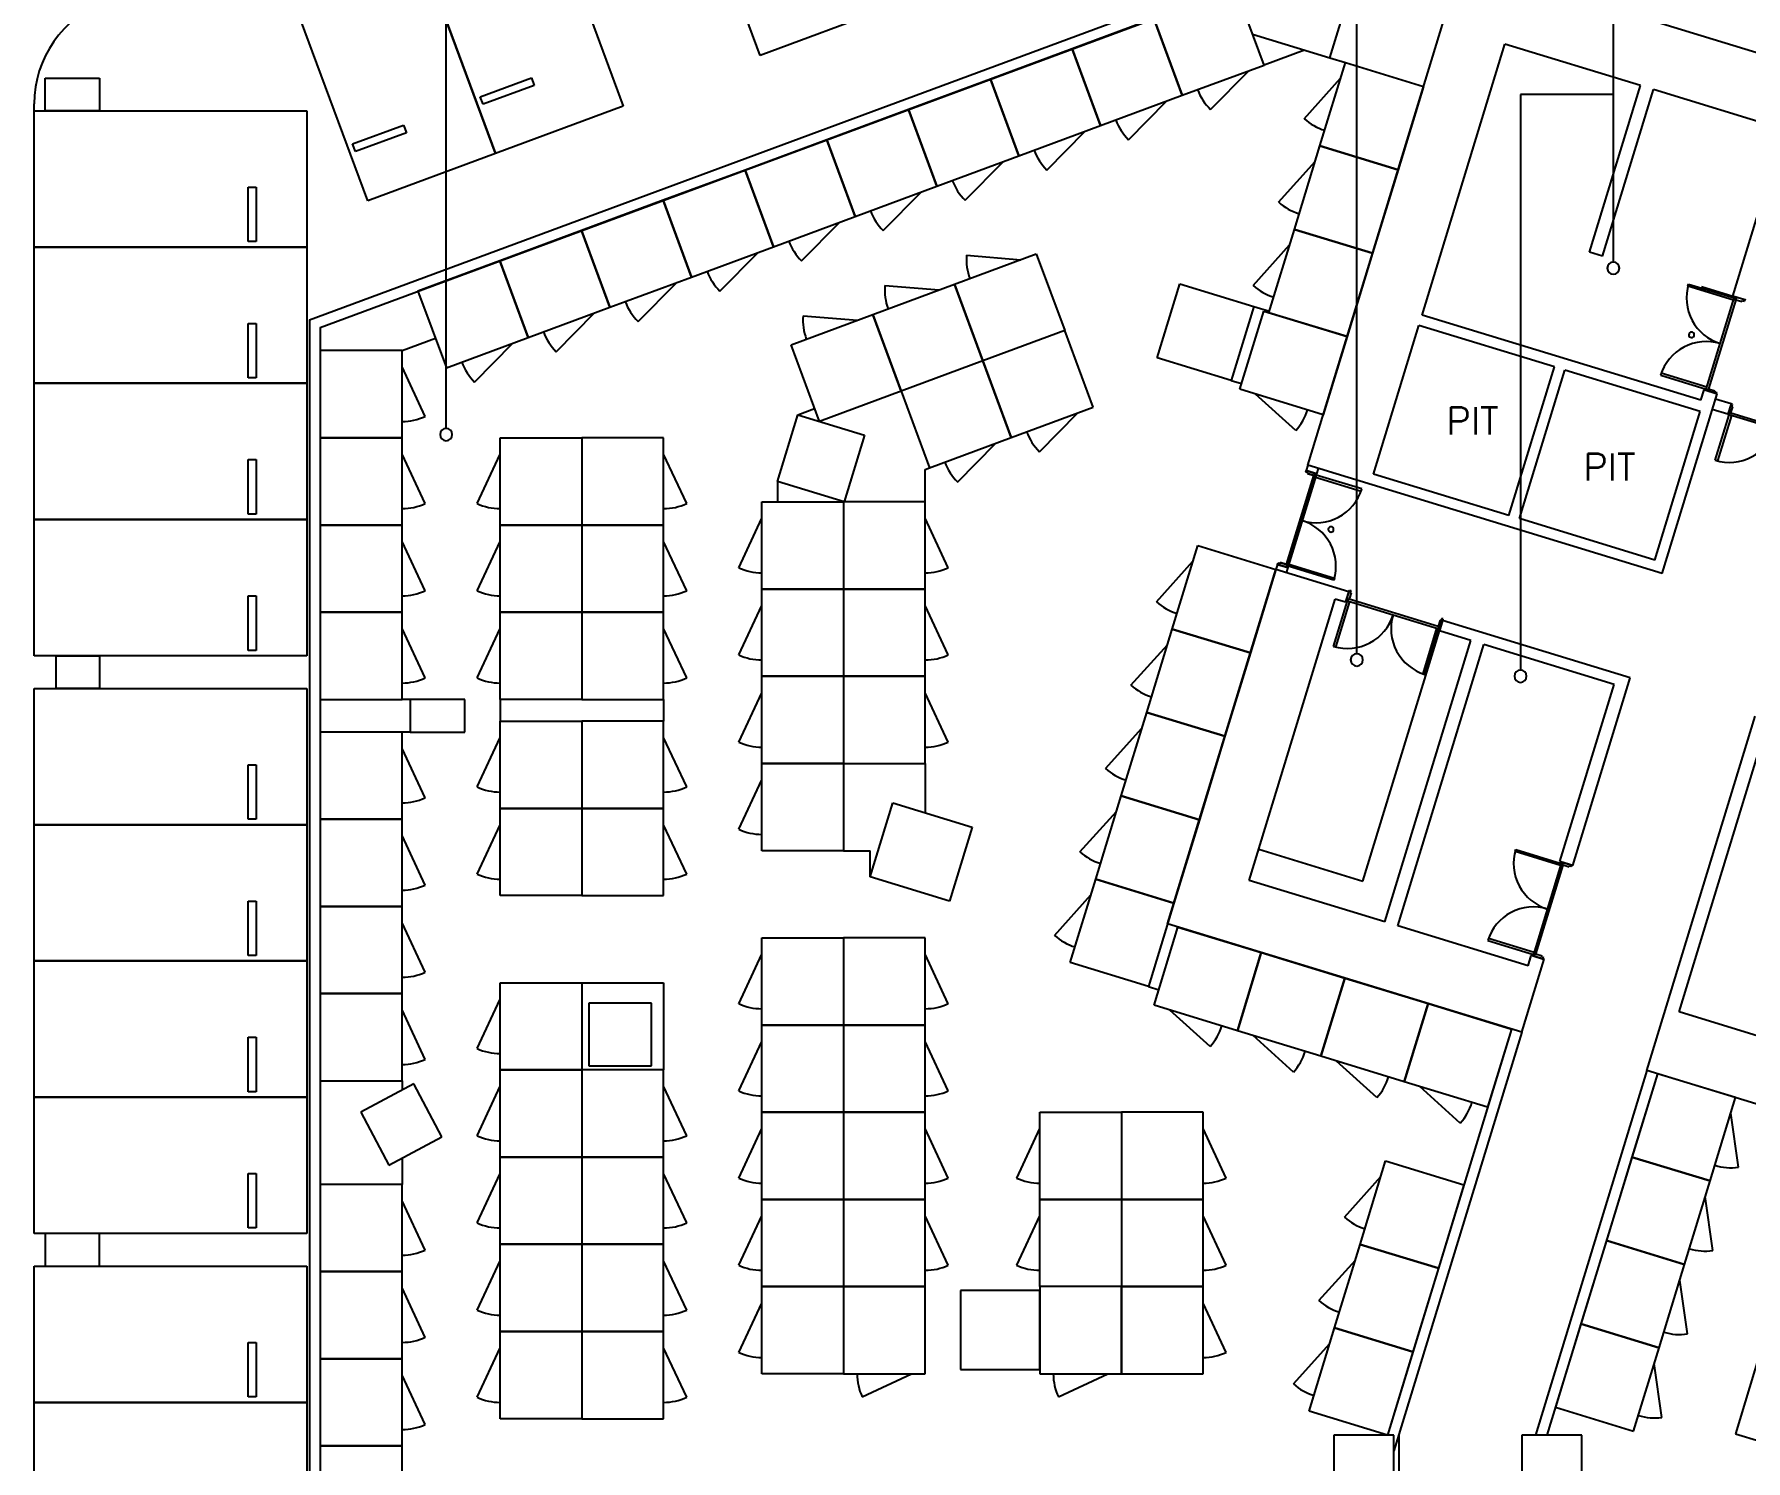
# Model space of a CAD drawing. Header units: millimetres. Extents: x -7614 to 421357, y 87385 to 341757.
# Drawn here: x 147320 to 178727, y 209255 to 235433 of the extents above; entities that cross this region are included whole.
import ezdxf
from ezdxf.enums import TextEntityAlignment as Align

# ---------------------------------------------------------------- set-up
doc = ezdxf.new("R2010")
doc.units = ezdxf.units.MM
doc.header["$LTSCALE"] = 600
doc.header["$MEASUREMENT"] = 0
doc.layers.add('e-plan', color=9, linetype='CONTINUOUS')
doc.layers.add('e-room-box', color=7, linetype='CONTINUOUS')
doc.styles.add('kiahn', font='romans.shx', dxfattribs={"bigfont": 'cadhs.shx'})

msp = doc.modelspace()

# ---------------------------------------------------------------- linework, layer by layer
at = {"layer": 'e-plan'}
for p, q in [((160641, 235043), (158870, 239826)), ((156358, 238895), (158129, 234113)), ((154013, 238027), (155785, 233244)), ((155785, 233244), (154013, 238027)), ((153440, 232376), (151669, 237159)), ((152370, 230193), (171628, 237326)), ((152570, 230054), (170008, 236512)), ((170689, 227522), (173510, 236750)), ((180013, 234762), (173510, 236750)), ((169887, 234868), (169366, 236275)), ((162985, 235912), (160641, 235043)), ((167866, 235719), (166365, 235163)), ((167866, 235719), (168387, 234312)), ((168387, 234312), (167866, 235719)), ((172787, 230279), (174307, 235252)), ((176794, 234492), (174307, 235252)), ((166365, 235163), (164865, 234608)), ((166365, 235163), (166886, 233757)), ((166886, 233757), (166365, 235163)), ((170628, 235142), (169887, 234868)), ((171093, 235000), (171380, 234913)), ((155505, 234287), (156443, 234635)), ((156443, 234635), (156495, 234494)), ((164865, 234608), (163365, 234052)), ((164865, 234608), (165386, 233201)), ((165386, 233201), (164865, 234608)), ((168387, 234312), (169887, 234868)), ((168903, 234052), (169606, 234764)), ((170623, 233882), (171292, 234626)), ((170912, 233383), (171380, 234913)), ((171380, 234913), (172815, 234474)), ((156495, 234494), (155557, 234147)), ((166886, 233757), (168387, 234312)), ((172815, 234474), (172347, 232944)), ((175858, 231431), (176794, 234492)), ((176097, 231358), (177033, 234418)), ((179423, 233687), (177033, 234418)), ((147320, 234027), (147320, 234156)), ((147320, 231527), (147320, 234027)), ((147320, 234027), (152320, 234027)), ((152320, 234027), (152320, 231527)), ((155557, 234147), (155505, 234287)), ((158129, 234113), (155785, 233244)), ((163365, 234052), (161864, 233496)), ((163365, 234052), (163886, 232645)), ((163886, 232645), (163365, 234052)), ((167402, 233497), (168105, 234208)), ((153161, 233419), (154098, 233766)), ((154098, 233766), (154151, 233626)), ((165386, 233201), (166886, 233757)), ((178488, 230627), (179423, 233687)), ((153213, 233278), (153161, 233419)), ((154151, 233626), (153213, 233278)), ((161864, 233496), (160364, 232940)), ((161864, 233496), (162385, 232089)), ((162385, 232089), (161864, 233496)), ((165902, 232941), (166605, 233652)), ((170445, 231852), (170912, 233383)), ((172347, 232944), (170912, 233383)), ((170912, 233383), (172347, 232944)), ((155785, 233244), (153440, 232376)), ((163886, 232645), (165386, 233201)), ((164401, 232385), (165105, 233097)), ((170155, 232352), (170825, 233096)), ((160364, 232940), (158863, 232385)), ((160364, 232940), (160885, 231534)), ((160885, 231534), (160364, 232940)), ((172347, 232944), (171879, 231414)), ((151245, 231627), (151245, 232627)), ((151245, 232627), (151395, 232627)), ((151395, 232627), (151395, 231627)), ((162385, 232089), (163886, 232645)), ((162901, 231830), (163604, 232541)), ((158863, 232385), (157363, 231829)), ((158863, 232385), (159384, 230978)), ((159384, 230978), (158863, 232385)), ((157363, 231829), (155863, 231273)), ((157363, 231829), (157884, 230422)), ((157884, 230422), (157363, 231829)), ((160885, 231534), (162385, 232089)), ((161401, 231274), (162104, 231985)), ((169977, 230322), (170445, 231852)), ((171879, 231414), (170445, 231852)), ((170445, 231852), (171879, 231414)), ((147320, 229027), (147320, 231527)), ((147320, 231527), (152320, 231527)), ((152320, 231527), (147320, 231527)), ((151395, 231627), (151245, 231627)), ((152320, 231527), (152320, 229027)), ((159384, 230978), (160885, 231534)), ((169688, 230822), (170357, 231566)), ((155863, 231273), (154362, 230718)), ((155863, 231273), (156384, 229867)), ((156384, 229867), (155863, 231273)), ((159900, 230718), (160604, 231430)), ((164208, 230845), (165708, 231401)), ((164430, 231378), (165427, 231296)), ((165708, 231401), (166229, 229994)), ((171879, 231414), (171411, 229884)), ((176097, 231358), (175858, 231431)), ((157884, 230422), (159384, 230978)), ((158400, 230163), (159103, 230874)), ((162707, 230289), (164208, 230845)), ((164208, 230845), (164729, 229438)), ((164729, 229438), (164208, 230845)), ((177665, 230811), (177677, 230849)), ((177677, 230849), (178514, 230593)), ((154362, 230718), (154883, 229311)), ((162929, 230822), (163926, 230741)), ((178502, 230555), (177665, 230811)), ((177914, 230803), (178488, 230627)), ((178002, 228920), (178514, 230593)), ((178546, 230562), (178046, 228927)), ((178727, 230554), (178488, 230627)), ((178514, 230593), (178502, 230555)), ((178521, 230617), (178514, 230593)), ((178514, 230593), (178552, 230581)), ((178713, 230559), (178521, 230617)), ((178552, 230581), (178546, 230562)), ((178546, 230562), (178661, 230527)), ((178661, 230527), (178667, 230546)), ((178667, 230546), (178705, 230535)), ((178705, 230535), (178713, 230559)), ((156384, 229867), (157884, 230422)), ((156899, 229607), (157603, 230318)), ((161207, 229734), (162707, 230289)), ((161429, 230267), (162426, 230185)), ((162707, 230289), (163228, 228883)), ((163228, 228883), (162707, 230289)), ((169443, 228917), (169881, 230352)), ((169699, 230439), (169986, 230351)), ((169881, 230352), (171411, 229884)), ((171411, 229884), (169977, 230322)), ((177903, 228715), (172787, 230279)), ((151245, 229127), (151245, 230127)), ((151245, 230127), (151395, 230127)), ((151395, 230127), (151395, 229127)), ((152370, 230193), (152370, 199727)), ((152570, 230054), (152570, 199927)), ((166229, 229994), (164729, 229438)), ((166229, 229994), (164729, 229438)), ((166750, 228587), (166229, 229994)), ((171895, 227362), (172728, 230088)), ((175215, 229327), (172728, 230088)), ((154070, 229627), (152570, 229627)), ((152570, 229627), (152570, 228027)), ((154070, 229627), (154682, 229853)), ((154070, 228027), (154070, 229627)), ((154883, 229311), (156384, 229867)), ((155399, 229051), (156102, 229762)), ((161728, 228327), (161207, 229734)), ((171411, 229884), (170973, 228449)), ((154493, 228420), (154070, 229327)), ((164729, 229438), (163228, 228883)), ((164729, 229438), (163228, 228883)), ((165250, 228032), (164729, 229438)), ((164729, 229438), (165250, 228032)), ((174381, 226602), (175215, 229327)), ((174573, 226544), (175406, 229269)), ((177892, 228509), (175406, 229269)), ((147320, 226527), (147320, 229027)), ((147320, 229027), (152320, 229027)), ((152320, 229027), (147320, 229027)), ((151395, 229127), (151245, 229127)), ((152320, 229027), (152320, 226527)), ((169283, 229081), (169475, 229022)), ((177177, 229214), (177166, 229175)), ((177166, 229175), (178002, 228920)), ((178014, 228958), (177177, 229214)), ((178002, 228920), (178014, 228958)), ((163228, 228883), (161728, 228327)), ((163228, 228883), (163749, 227476)), ((170973, 228449), (169443, 228917)), ((170473, 228160), (169729, 228829)), ((177192, 225534), (178201, 228833)), ((177903, 228715), (177962, 228906)), ((178201, 228833), (177962, 228906)), ((177995, 228896), (178002, 228920)), ((178186, 228837), (177995, 228896)), ((178002, 228920), (178041, 228908)), ((178041, 228908), (178046, 228927)), ((178046, 228927), (178161, 228892)), ((178161, 228892), (178155, 228873)), ((178155, 228873), (178194, 228861)), ((178458, 228650), (178171, 228737)), ((178194, 228861), (178186, 228837)), ((178458, 228650), (178400, 228458)), ((178458, 228650), (178400, 228458)), ((178482, 228642), (178458, 228650)), ((178470, 228604), (178482, 228642)), ((161331, 228448), (161640, 228563)), ((165250, 228032), (166750, 228587)), ((165765, 227772), (166469, 228483)), ((177059, 225783), (177892, 228509)), ((178400, 228458), (178113, 228546)), ((178168, 227614), (178424, 228451)), ((178462, 228439), (178206, 227602)), ((178400, 228458), (178424, 228451)), ((178424, 228451), (178435, 228489)), ((180097, 227939), (178424, 228451)), ((178424, 228451), (178462, 228439)), ((178435, 228489), (178455, 228483)), ((178455, 228483), (178490, 228598)), ((178455, 228483), (180090, 227983)), ((178490, 228598), (178470, 228604)), ((154070, 228027), (152570, 228027)), ((152570, 228027), (152570, 226427)), ((152570, 228027), (154070, 228027)), ((154070, 226427), (154070, 228027)), ((155870, 226427), (155870, 228027)), ((155870, 228027), (157370, 228027)), ((158870, 228027), (157370, 228027)), ((157370, 228027), (157370, 226427)), ((157370, 228027), (157370, 226427)), ((158870, 226427), (158870, 228027)), ((163749, 227476), (165250, 228032)), ((154493, 226820), (154070, 227727)), ((155448, 226820), (155870, 227727)), ((159293, 226820), (158870, 227727)), ((164265, 227216), (164968, 227928)), ((151245, 226627), (151245, 227627)), ((151245, 227627), (151395, 227627)), ((151395, 227627), (151395, 226627)), ((163670, 227447), (163749, 227476)), ((163670, 226850), (163670, 227447)), ((170660, 227426), (170652, 227402)), ((170652, 227402), (170660, 227426)), ((170652, 227402), (170691, 227391)), ((170691, 227391), (170652, 227402)), ((170689, 227522), (170660, 227426)), ((170660, 227426), (170851, 227368)), ((170851, 227368), (170660, 227426)), ((170660, 227426), (170851, 227368)), ((170691, 227391), (170685, 227371)), ((170685, 227371), (170691, 227391)), ((177192, 225534), (170689, 227522)), ((170880, 227463), (170851, 227368)), ((178206, 227602), (178168, 227614)), ((160957, 227224), (160957, 226850)), ((170300, 225701), (170800, 227336)), ((170800, 227336), (170300, 225701)), ((170844, 227344), (170332, 225670)), ((170332, 225670), (170844, 227344)), ((170685, 227371), (170800, 227336)), ((170800, 227336), (170685, 227371)), ((170800, 227336), (170805, 227355)), ((170805, 227355), (170800, 227336)), ((170805, 227355), (170844, 227344)), ((170844, 227344), (170805, 227355)), ((170844, 227344), (170832, 227305)), ((170844, 227344), (170832, 227305)), ((170832, 227305), (171669, 227050)), ((170832, 227305), (171669, 227050)), ((170844, 227344), (170851, 227368)), ((170851, 227368), (170844, 227344)), ((171681, 227088), (170844, 227344)), ((171681, 227088), (170844, 227344)), ((171669, 227050), (171681, 227088)), ((171669, 227050), (171681, 227088)), ((174381, 226602), (171895, 227362)), ((160670, 225250), (160670, 226850)), ((160670, 226850), (162170, 226850)), ((162170, 226850), (162170, 225250)), ((163670, 226850), (162170, 226850)), ((162170, 226850), (162170, 225250)), ((163670, 225250), (163670, 226850)), ((152320, 226527), (147320, 226527)), ((147320, 224027), (147320, 226527)), ((147320, 226527), (152320, 226527)), ((151395, 226627), (151245, 226627)), ((152320, 226527), (152320, 224027)), ((160248, 225643), (160670, 226550)), ((164093, 225643), (163670, 226550)), ((177059, 225783), (174573, 226544)), ((154070, 226427), (152570, 226427)), ((152570, 226427), (152570, 224827)), ((152570, 226427), (154070, 226427)), ((154070, 224827), (154070, 226427)), ((157370, 226427), (155870, 226427)), ((155870, 224827), (155870, 226427)), ((155870, 226427), (157370, 226427)), ((157370, 226427), (158870, 226427)), ((157370, 226427), (157370, 224827)), ((158870, 226427), (157370, 226427)), ((157370, 226427), (157370, 224827)), ((158870, 224827), (158870, 226427)), ((154493, 225220), (154070, 226127)), ((155448, 225220), (155870, 226127)), ((159293, 225220), (158870, 226127)), ((168202, 224518), (168670, 226048)), ((168670, 226048), (170104, 225609)), ((167913, 225017), (168582, 225761)), ((168116, 219106), (170104, 225609)), ((170104, 225609), (169636, 224079)), ((170134, 225705), (170104, 225609)), ((171443, 225200), (170104, 225609)), ((170134, 225705), (170141, 225729)), ((170141, 225729), (170134, 225705)), ((170134, 225705), (170325, 225646)), ((170325, 225646), (170134, 225705)), ((170134, 225705), (170325, 225646)), ((170141, 225729), (170179, 225717)), ((170179, 225717), (170141, 225729)), ((170179, 225717), (170185, 225736)), ((170185, 225736), (170179, 225717)), ((170185, 225736), (170300, 225701)), ((170300, 225701), (170185, 225736)), ((170300, 225701), (170294, 225682)), ((170294, 225682), (170300, 225701)), ((170294, 225682), (170332, 225670)), ((170332, 225670), (170294, 225682)), ((170325, 225646), (170296, 225551)), ((170332, 225670), (170325, 225646)), ((170325, 225646), (170332, 225670)), ((170332, 225670), (170344, 225708)), ((170332, 225670), (170344, 225708)), ((171169, 225414), (170332, 225670)), ((171169, 225414), (170332, 225670)), ((170344, 225708), (171181, 225453)), ((170344, 225708), (171181, 225453)), ((162170, 225250), (160670, 225250)), ((160670, 223650), (160670, 225250)), ((160670, 225250), (162170, 225250)), ((162170, 225250), (163670, 225250)), ((162170, 225250), (162170, 223650)), ((163670, 225250), (162170, 225250)), ((162170, 225250), (162170, 223650)), ((163670, 223650), (163670, 225250)), ((171181, 225453), (171169, 225414)), ((171181, 225453), (171169, 225414)), ((171443, 225200), (171385, 225009)), ((171395, 225042), (171453, 225233)), ((171453, 225233), (171477, 225226)), ((171477, 225226), (171466, 225188)), ((171466, 225188), (171485, 225182)), ((151245, 224127), (151245, 225127)), ((151245, 225127), (151395, 225127)), ((151395, 225127), (151395, 224127)), ((160248, 224043), (160670, 224950)), ((164093, 224043), (163670, 224950)), ((169615, 219903), (171193, 225067)), ((171163, 224198), (171419, 225035)), ((171385, 225009), (171193, 225067)), ((171457, 225023), (171201, 224186)), ((171419, 225035), (171395, 225042)), ((171430, 225073), (171419, 225035)), ((171419, 225035), (173092, 224523)), ((171419, 225035), (171457, 225023)), ((171450, 225067), (171430, 225073)), ((171485, 225182), (171450, 225067)), ((173085, 224567), (171450, 225067)), ((154070, 224827), (152570, 224827)), ((152570, 224827), (152570, 223227)), ((152570, 224827), (154070, 224827)), ((154070, 223227), (154070, 224827)), ((155870, 223227), (155870, 224827)), ((155870, 224827), (157370, 224827)), ((157370, 224827), (155870, 224827)), ((157370, 224827), (157370, 223227)), ((157370, 224827), (158870, 224827)), ((158870, 224827), (157370, 224827)), ((157370, 224827), (157370, 223227)), ((158870, 223227), (158870, 224827)), ((173120, 224682), (173085, 224567)), ((173085, 224567), (173104, 224561)), ((173104, 224561), (173092, 224523)), ((173164, 224674), (173106, 224482)), ((173116, 224516), (173175, 224707)), ((173139, 224676), (173120, 224682)), ((173151, 224714), (173139, 224676)), ((173175, 224707), (173151, 224714)), ((176607, 223621), (173164, 224674)), ((154493, 223620), (154070, 224527)), ((155448, 223620), (155870, 224527)), ((159293, 223620), (158870, 224527)), ((167734, 222988), (168202, 224518)), ((169636, 224079), (168202, 224518)), ((168202, 224518), (169636, 224079)), ((171703, 219892), (173106, 224482)), ((172101, 219143), (173680, 224307)), ((173054, 224535), (172798, 223698)), ((172837, 223686), (173092, 224523)), ((173092, 224523), (173054, 224535)), ((173092, 224523), (173116, 224516)), ((173680, 224307), (173106, 224482)), ((152320, 224027), (147320, 224027)), ((151395, 224127), (151245, 224127)), ((167445, 223487), (168114, 224231)), ((169636, 224079), (169169, 222549)), ((171201, 224186), (171163, 224198)), ((172340, 219070), (173919, 224234)), ((176310, 223503), (173919, 224234)), ((162170, 223650), (160670, 223650)), ((160670, 222050), (160670, 223650)), ((160670, 223650), (162170, 223650)), ((162170, 223650), (163670, 223650)), ((162170, 223650), (162170, 222050)), ((163670, 223650), (162170, 223650)), ((162170, 223650), (162170, 222050)), ((163670, 222050), (163670, 223650)), ((172798, 223698), (172837, 223686)), ((175555, 220178), (176607, 223621)), ((147320, 220927), (147320, 223427)), ((147320, 223427), (152320, 223427)), ((152320, 223427), (152320, 220927)), ((160248, 222443), (160670, 223350)), ((164093, 222443), (163670, 223350)), ((175316, 220251), (176310, 223503)), ((152570, 223227), (154070, 223227)), ((154220, 223227), (154070, 223227)), ((155870, 223227), (155870, 222827)), ((157370, 223227), (155870, 223227)), ((157370, 223227), (158870, 223227)), ((158870, 223227), (158870, 222827)), ((167266, 221457), (167734, 222988)), ((169169, 222549), (167734, 222988)), ((167734, 222988), (169169, 222549)), ((155870, 221227), (155870, 222827)), ((155870, 222827), (157370, 222827)), ((158870, 222827), (157370, 222827)), ((157370, 222827), (157370, 221227)), ((157370, 222827), (157370, 221227)), ((158870, 221227), (158870, 222827)), ((166977, 221957), (167647, 222701)), ((176914, 216416), (178902, 222919)), ((154070, 222627), (152570, 222627)), ((152570, 222627), (152570, 221027)), ((154220, 222627), (154070, 222627)), ((154070, 221027), (154070, 222627)), ((155448, 221620), (155870, 222527)), ((159293, 221620), (158870, 222527)), ((169169, 222549), (168701, 221019)), ((177504, 217491), (179083, 222655)), ((154493, 221420), (154070, 222327)), ((162170, 222050), (160670, 222050)), ((160670, 220450), (160670, 222050)), ((160670, 222050), (162170, 222050)), ((162170, 222050), (163670, 222050)), ((162170, 222050), (162170, 220450)), ((163670, 222050), (163670, 221145)), ((151245, 221027), (151245, 222027)), ((151245, 222027), (151395, 222027)), ((151395, 222027), (151395, 221027)), ((160248, 220843), (160670, 221750)), ((166799, 219927), (167266, 221457)), ((168701, 221019), (167266, 221457)), ((167266, 221457), (168701, 221019)), ((157370, 221227), (155870, 221227)), ((155870, 219627), (155870, 221227)), ((155870, 221227), (157370, 221227)), ((157370, 221227), (158870, 221227)), ((157370, 221227), (157370, 219627)), ((158870, 221227), (157370, 221227)), ((157370, 221227), (157370, 219627)), ((158870, 219627), (158870, 221227)), ((166509, 220427), (167179, 221171)), ((147320, 218427), (147320, 220927)), ((147320, 220927), (152320, 220927)), ((152320, 220927), (147320, 220927)), ((151395, 221027), (151245, 221027)), ((152320, 220927), (152320, 218427)), ((152570, 221027), (154070, 221027)), ((154070, 221027), (152570, 221027)), ((152570, 221027), (152570, 219427)), ((154070, 219427), (154070, 221027)), ((155448, 220020), (155870, 220927)), ((159293, 220020), (158870, 220927)), ((168701, 221019), (168233, 219489)), ((154493, 219820), (154070, 220727)), ((169790, 220477), (171703, 219892)), ((162170, 220450), (160670, 220450)), ((162170, 220450), (162660, 220450)), ((162660, 219969), (162660, 220450)), ((174493, 220435), (174505, 220473)), ((175330, 220179), (174493, 220435)), ((174505, 220473), (175342, 220217)), ((175342, 220217), (174830, 218544)), ((174874, 218551), (175374, 220186)), ((175555, 220178), (175316, 220251)), ((175342, 220217), (175330, 220179)), ((175342, 220217), (175349, 220241)), ((175380, 220206), (175342, 220217)), ((175349, 220241), (175540, 220183)), ((175374, 220186), (175380, 220206)), ((175489, 220151), (175374, 220186)), ((175495, 220170), (175489, 220151)), ((175533, 220159), (175495, 220170)), ((175540, 220183), (175533, 220159)), ((166331, 218397), (166799, 219927)), ((168233, 219489), (166799, 219927)), ((166799, 219927), (168233, 219489)), ((172101, 219143), (169615, 219903)), ((157370, 219627), (155870, 219627)), ((157370, 219627), (158870, 219627)), ((166042, 218897), (166711, 219640)), ((151245, 218527), (151245, 219527)), ((151245, 219527), (151395, 219527)), ((151395, 219527), (151395, 218527)), ((152570, 219427), (154070, 219427)), ((154070, 219427), (152570, 219427)), ((152570, 219427), (152570, 217827)), ((154070, 217827), (154070, 219427)), ((168233, 219489), (167765, 217959)), ((154493, 218220), (154070, 219127)), ((167869, 217613), (168307, 219048)), ((174619, 217118), (168116, 219106)), ((168307, 219048), (169837, 218580)), ((174731, 218339), (172340, 219070)), ((160670, 217250), (160670, 218850)), ((160670, 218850), (162170, 218850)), ((162170, 218850), (162170, 217250)), ((163670, 218850), (162170, 218850)), ((162170, 218850), (162170, 217250)), ((163670, 217250), (163670, 218850)), ((174005, 218838), (173993, 218800)), ((173993, 218800), (174830, 218544)), ((174842, 218582), (174005, 218838)), ((147320, 215927), (147320, 218427)), ((147320, 218427), (152320, 218427)), ((152320, 218427), (147320, 218427)), ((151395, 218527), (151245, 218527)), ((152320, 218427), (152320, 215927)), ((160248, 217643), (160670, 218550)), ((164093, 217643), (163670, 218550)), ((167765, 217959), (166331, 218397)), ((169399, 217146), (169837, 218580)), ((169837, 218580), (169399, 217146)), ((169837, 218580), (171368, 218112)), ((174619, 217118), (175028, 218457)), ((174731, 218339), (174789, 218530)), ((175028, 218457), (174789, 218530)), ((174830, 218544), (174823, 218520)), ((174823, 218520), (175014, 218461)), ((174830, 218544), (174842, 218582)), ((174868, 218532), (174830, 218544)), ((174874, 218551), (174868, 218532)), ((174989, 218516), (174874, 218551)), ((174983, 218497), (174989, 218516)), ((175021, 218485), (174983, 218497)), ((175014, 218461), (175021, 218485)), ((155870, 216427), (155870, 218027)), ((155870, 218027), (157370, 218027)), ((157370, 218027), (158870, 218027)), ((157370, 218027), (157370, 216427)), ((158870, 218027), (158870, 216427)), ((170929, 216678), (171368, 218112)), ((171368, 218112), (170929, 216678)), ((171368, 218112), (172898, 217644)), ((152570, 217827), (154070, 217827)), ((154070, 217827), (152570, 217827)), ((152570, 217827), (152570, 216227)), ((154070, 216227), (154070, 217827)), ((155448, 216820), (155870, 217727)), ((167765, 217959), (167957, 217900)), ((154493, 216620), (154070, 217527)), ((169399, 217146), (167869, 217613)), ((168899, 216856), (168156, 217526)), ((172459, 216210), (172898, 217644)), ((172898, 217644), (172459, 216210)), ((172898, 217644), (174428, 217177)), ((179895, 216760), (177504, 217491)), ((151245, 216027), (151245, 217027)), ((151245, 217027), (151395, 217027)), ((151395, 217027), (151395, 216027)), ((162170, 217250), (160670, 217250)), ((160670, 215650), (160670, 217250)), ((160670, 217250), (162170, 217250)), ((162170, 217250), (163670, 217250)), ((162170, 217250), (162170, 215650)), ((163670, 217250), (162170, 217250)), ((162170, 217250), (162170, 215650)), ((163670, 215650), (163670, 217250)), ((170929, 216678), (169399, 217146)), ((170429, 216388), (169686, 217058)), ((174428, 217177), (172150, 209727)), ((174619, 217118), (172270, 209436)), ((174428, 217177), (173989, 215742)), ((160248, 216043), (160670, 216950)), ((164093, 216043), (163670, 216950)), ((157370, 216427), (155870, 216427)), ((155870, 214827), (155870, 216427)), ((155870, 216427), (157370, 216427)), ((158870, 216427), (157370, 216427)), ((157370, 216427), (157370, 214827)), ((157370, 216427), (157370, 214827)), ((158870, 214827), (158870, 216427)), ((172459, 216210), (170929, 216678)), ((171959, 215921), (171216, 216590)), ((176914, 216416), (174869, 209727)), ((183417, 214428), (176914, 216416)), ((152570, 216227), (154070, 216227)), ((154070, 216227), (154070, 216055)), ((155448, 215220), (155870, 216127)), ((159293, 215220), (158870, 216127)), ((173989, 215742), (172459, 216210)), ((173489, 215453), (172746, 216122)), ((177105, 216358), (175078, 209727)), ((177105, 216358), (176638, 214828)), ((178540, 215919), (177105, 216358)), ((152320, 215927), (147320, 215927)), ((147320, 213427), (147320, 215927)), ((147320, 215927), (152320, 215927)), ((151395, 216027), (151245, 216027)), ((152320, 215927), (152320, 213427)), ((178072, 214389), (178540, 215919)), ((162170, 215650), (160670, 215650)), ((160670, 214050), (160670, 215650)), ((160670, 215650), (162170, 215650)), ((162170, 215650), (163670, 215650)), ((162170, 215650), (162170, 214050)), ((163670, 215650), (162170, 215650)), ((162170, 215650), (162170, 214050)), ((163670, 214050), (163670, 215650)), ((165770, 214050), (165770, 215650)), ((165770, 215650), (167270, 215650)), ((167270, 215650), (167270, 214050)), ((168770, 215650), (167270, 215650)), ((167270, 215650), (167270, 214050)), ((168770, 214050), (168770, 215650)), ((178591, 214642), (178452, 215633)), ((160248, 214443), (160670, 215350)), ((164093, 214443), (163670, 215350)), ((165348, 214443), (165770, 215350)), ((169193, 214443), (168770, 215350)), ((157370, 214827), (155870, 214827)), ((155870, 213227), (155870, 214827)), ((155870, 214827), (157370, 214827)), ((157370, 214827), (158870, 214827)), ((157370, 214827), (157370, 213227)), ((158870, 214827), (157370, 214827)), ((157370, 214827), (157370, 213227)), ((158870, 213227), (158870, 214827)), ((176638, 214828), (176170, 213298)), ((176638, 214828), (178072, 214389)), ((178072, 214389), (176638, 214828)), ((151245, 213527), (151245, 214527)), ((151245, 214527), (151395, 214527)), ((151395, 214527), (151395, 213527)), ((154070, 214810), (154070, 214327)), ((155448, 213620), (155870, 214527)), ((159293, 213620), (158870, 214527)), ((171651, 213225), (172119, 214756)), ((172119, 214756), (173553, 214317)), ((154070, 214327), (152570, 214327)), ((152570, 214327), (152570, 212727)), ((154070, 212727), (154070, 214327)), ((171362, 213725), (172031, 214469)), ((173553, 214317), (173086, 212787)), ((177604, 212859), (178072, 214389)), ((154493, 213120), (154070, 214027)), ((162170, 214050), (160670, 214050)), ((160670, 212450), (160670, 214050)), ((160670, 214050), (162170, 214050)), ((162170, 214050), (163670, 214050)), ((162170, 214050), (162170, 212450)), ((163670, 214050), (162170, 214050)), ((162170, 214050), (162170, 212450)), ((163670, 212450), (163670, 214050)), ((167270, 214050), (165770, 214050)), ((165770, 212450), (165770, 214050)), ((165770, 214050), (167270, 214050)), ((167270, 214050), (168770, 214050)), ((167270, 214050), (167270, 212450)), ((168770, 214050), (167270, 214050)), ((167270, 214050), (167270, 212450)), ((168770, 212450), (168770, 214050)), ((178124, 213112), (177984, 214102)), ((160248, 212843), (160670, 213750)), ((164093, 212843), (163670, 213750)), ((165348, 212843), (165770, 213750)), ((169193, 212843), (168770, 213750)), ((152320, 213427), (147320, 213427)), ((151395, 213527), (151245, 213527)), ((176170, 213298), (175702, 211768)), ((176170, 213298), (177604, 212859)), ((177604, 212859), (176170, 213298)), ((157370, 213227), (155870, 213227)), ((155870, 211627), (155870, 213227)), ((155870, 213227), (157370, 213227)), ((157370, 213227), (158870, 213227)), ((157370, 213227), (157370, 211627)), ((158870, 213227), (157370, 213227)), ((157370, 213227), (157370, 211627)), ((158870, 211627), (158870, 213227)), ((170894, 212195), (171563, 212939)), ((171183, 211695), (171651, 213225)), ((171651, 213225), (173086, 212787)), ((173086, 212787), (171651, 213225)), ((147320, 210327), (147320, 212827)), ((147320, 212827), (152320, 212827)), ((152320, 212827), (152320, 210327)), ((154070, 212727), (152570, 212727)), ((152570, 212727), (152570, 211127)), ((152570, 212727), (154070, 212727)), ((154070, 211127), (154070, 212727)), ((155448, 212020), (155870, 212927)), ((159293, 212020), (158870, 212927)), ((173086, 212787), (172618, 211257)), ((177136, 211329), (177604, 212859)), ((154493, 211520), (154070, 212427)), ((162170, 212450), (160670, 212450)), ((160670, 210850), (160670, 212450)), ((160670, 212450), (162170, 212450)), ((162170, 212450), (163670, 212450)), ((162170, 212450), (162170, 210850)), ((163670, 212450), (162170, 212450)), ((162170, 212450), (162170, 210850)), ((163670, 210850), (163670, 212450)), ((167270, 212450), (165770, 212450)), ((167270, 212450), (165770, 212450)), ((165770, 212450), (165770, 210850)), ((167270, 212450), (168770, 212450)), ((168770, 212450), (167270, 212450)), ((167270, 212450), (167270, 210850)), ((167270, 210850), (167270, 212450)), ((168770, 210850), (168770, 212450)), ((177656, 211582), (177517, 212572)), ((160248, 211243), (160670, 212150)), ((169193, 211243), (168770, 212150)), ((170716, 210165), (171183, 211695)), ((171183, 211695), (172618, 211257)), ((172618, 211257), (171183, 211695)), ((175702, 211768), (175234, 210238)), ((175702, 211768), (177136, 211329)), ((177136, 211329), (175702, 211768)), ((151245, 210427), (151245, 211427)), ((151245, 211427), (151395, 211427)), ((151395, 211427), (151395, 210427)), ((155870, 210027), (155870, 211627)), ((155870, 211627), (157370, 211627)), ((157370, 211627), (155870, 211627)), ((157370, 211627), (157370, 210027)), ((157370, 211627), (158870, 211627)), ((158870, 211627), (157370, 211627)), ((157370, 211627), (157370, 210027)), ((158870, 210027), (158870, 211627)), ((170426, 210665), (171096, 211408)), ((154070, 211127), (152570, 211127)), ((152570, 211127), (152570, 209527)), ((152570, 211127), (154070, 211127)), ((154070, 209527), (154070, 211127)), ((155448, 210420), (155870, 211327)), ((159293, 210420), (158870, 211327)), ((172618, 211257), (172150, 209727)), ((176669, 209799), (177136, 211329)), ((178975, 211185), (178536, 209751)), ((154493, 209920), (154070, 210827)), ((162170, 210850), (160670, 210850)), ((162170, 210850), (163670, 210850)), ((162514, 210427), (163420, 210850)), ((165770, 210850), (167270, 210850)), ((166114, 210427), (167020, 210850)), ((167270, 210850), (168770, 210850)), ((177188, 210052), (177049, 211042)), ((151395, 210427), (151245, 210427)), ((147320, 207827), (147320, 210327)), ((147320, 210327), (152320, 210327)), ((152320, 210327), (147320, 210327)), ((152320, 210327), (152320, 207827)), ((172150, 209727), (170716, 210165)), ((175234, 210238), (176669, 209799)), ((157370, 210027), (155870, 210027)), ((157370, 210027), (158870, 210027)), ((154070, 209527), (152570, 209527)), ((152570, 209527), (152570, 207927)), ((152570, 209527), (154070, 209527)), ((154070, 207927), (154070, 209527)), ((172359, 209727), (172359, 204377)), ((178536, 209751), (180066, 209283))]:
    msp.add_line(p, q, dxfattribs=at)
at = {"layer": 'e-plan', "ltscale": 0.5}
for p, q in [((171093, 235000), (171497, 236320)), ((169678, 235433), (171093, 235000)), ((147520, 234027), (147520, 234627)), ((147520, 234627), (148520, 234627)), ((148520, 234627), (148520, 234027)), ((148520, 234027), (147520, 234027)), ((167926, 229496), (168341, 230854)), ((168341, 230854), (169699, 230439)), ((169699, 230439), (169283, 229081)), ((169283, 229081), (167926, 229496)), ((160957, 227224), (161331, 228448)), ((161331, 228448), (162555, 228074)), ((162555, 228074), (162181, 226850)), ((162181, 226850), (160957, 227224)), ((147720, 223427), (147720, 224027)), ((147720, 224027), (148520, 224027)), ((148520, 224027), (148520, 223427)), ((148520, 223427), (147720, 223427)), ((155220, 223227), (154220, 223227)), ((154220, 223227), (154220, 222627)), ((155220, 222627), (155220, 223227)), ((154220, 222627), (155220, 222627)), ((162660, 219969), (163075, 221327)), ((163075, 221327), (164529, 220883)), ((164529, 220883), (164114, 219525)), ((164114, 219525), (162660, 219969)), ((157495, 217652), (157495, 216502)), ((158645, 217652), (157495, 217652)), ((158645, 216502), (158645, 217652)), ((157495, 216502), (158645, 216502)), ((154285, 216169), (153313, 215653)), ((154801, 215198), (154285, 216169)), ((153313, 215653), (153830, 214682)), ((153830, 214682), (154801, 215198)), ((148520, 213427), (147520, 213427)), ((147520, 213427), (147520, 212827)), ((148520, 212827), (148520, 213427)), ((147520, 212827), (148520, 212827)), ((165770, 212377), (164320, 212377)), ((164320, 212377), (164320, 210927)), ((165770, 210927), (165770, 212377)), ((164320, 210927), (165770, 210927)), ((172270, 209727), (171170, 209727)), ((171170, 209727), (171170, 208627)), ((172270, 208627), (172270, 209727)), ((175720, 209727), (174620, 209727)), ((174620, 209727), (174620, 208627)), ((175720, 208627), (175720, 209727))]:
    msp.add_line(p, q, dxfattribs=at)
at = {"layer": 'e-plan'}
for centre, radius, start, end in [((149320, 234156), 2000, 110.3232, 180), ((169606, 234764), 1000, 200.3232, 225.3232), ((168105, 234208), 1000, 200.3232, 225.3232), ((171292, 234626), 1000, 228, 253), ((166605, 233652), 1000, 200.3232, 225.3232), ((165105, 233097), 1000, 200.3232, 225.3232), ((163604, 232541), 1000, 200.3232, 225.3232), ((170825, 233096), 1000, 228, 253), ((162104, 231985), 1000, 200.3232, 225.3232), ((165427, 231296), 1000, 175.3232, 200.3232), ((160604, 231430), 1000, 200.3232, 225.3232), ((178514, 230593), 875, 163.0001, 253.0002), ((159103, 230874), 1000, 200.3232, 225.3232), ((163926, 230741), 1000, 175.3232, 200.3232), ((170357, 231566), 1000, 228, 253), ((162426, 230185), 1000, 175.3232, 200.3232), ((157603, 230318), 1000, 200.3232, 225.3232), ((177732, 229917), 50, 43.0001, 223.0001), ((177732, 229917), 50, 223.0001, 43.0001), ((178002, 228920), 875, 73, 163.0001), ((156102, 229762), 1000, 200.3232, 225.3232), ((154070, 229327), 1000, 270, 295), ((169729, 228829), 1000, 318, 343), ((166469, 228483), 1000, 200.3232, 225.3232), ((178424, 228451), 875, 253.0001, 343.0002), ((164968, 227928), 1000, 200.3232, 225.3232), ((170844, 227344), 875, 253, 343.0001), ((170844, 227344), 875, 252.9998, 343), ((154070, 227727), 1000, 270, 295), ((155870, 227727), 1000, 245, 270), ((158870, 227727), 1000, 270, 295), ((170332, 225670), 875, 343.0001, 73.0002), ((170332, 225670), 875, 342.9999, 73.0001), ((171114, 226346), 50, 43.0001, 223.0001), ((171114, 226346), 50, 223.0001, 43.0001), ((160670, 226550), 1000, 245, 270), ((163670, 226550), 1000, 270, 295), ((154070, 226127), 1000, 270, 295), ((155870, 226127), 1000, 245, 270), ((158870, 226127), 1000, 270, 295), ((168582, 225761), 1000, 228, 253), ((171419, 225035), 875, 253, 343.0001), ((173092, 224523), 875, 162.9999, 253), ((160670, 224950), 1000, 245, 270), ((163670, 224950), 1000, 270, 295), ((154070, 224527), 1000, 270, 295), ((155870, 224527), 1000, 245, 270), ((158870, 224527), 1000, 270, 295), ((168114, 224231), 1000, 228, 253), ((160670, 223350), 1000, 245, 270), ((163670, 223350), 1000, 270, 295), ((167647, 222701), 1000, 228, 253), ((154070, 222327), 1000, 270, 295), ((155870, 222527), 1000, 245, 270), ((158870, 222527), 1000, 270, 295), ((160670, 221750), 1000, 245, 270), ((167179, 221171), 1000, 228, 253), ((175342, 220217), 875, 163, 253.0001), ((155870, 220927), 1000, 245, 270), ((158870, 220927), 1000, 270, 295), ((154070, 220727), 1000, 270, 295), ((174830, 218544), 875, 72.9999, 163), ((166711, 219640), 1000, 228, 253), ((154070, 219127), 1000, 270, 295), ((160670, 218550), 1000, 245, 270), ((163670, 218550), 1000, 270, 295), ((168156, 217526), 1000, 318, 343), ((155870, 217727), 1000, 245, 270), ((169686, 217058), 1000, 318, 343), ((154070, 217527), 1000, 270, 295), ((171216, 216590), 1000, 318, 343), ((160670, 216950), 1000, 245, 270), ((163670, 216950), 1000, 270, 295), ((172746, 216122), 1000, 318, 343), ((155870, 216127), 1000, 245, 270), ((158870, 216127), 1000, 270, 295), ((178452, 215633), 1000, 252.9999, 277.9999), ((160670, 215350), 1000, 245, 270), ((163670, 215350), 1000, 270, 295), ((165770, 215350), 1000, 245, 270), ((168770, 215350), 1000, 270, 295), ((155870, 214527), 1000, 245, 270), ((158870, 214527), 1000, 270, 295), ((172031, 214469), 1000, 228, 253), ((154070, 214027), 1000, 270, 295), ((177984, 214102), 1000, 252.9999, 277.9999), ((160670, 213750), 1000, 245, 270), ((163670, 213750), 1000, 270, 295), ((165770, 213750), 1000, 245, 270), ((168770, 213750), 1000, 270, 295), ((155870, 212927), 1000, 245, 270), ((158870, 212927), 1000, 270, 295), ((171563, 212939), 1000, 228, 253), ((154070, 212427), 1000, 270, 295), ((177517, 212572), 1000, 252.9999, 277.9999), ((160670, 212150), 1000, 245, 270), ((168770, 212150), 1000, 270, 295), ((163420, 210850), 1000, 180, 205), ((167020, 210850), 1000, 180, 205), ((171096, 211408), 1000, 228, 253), ((155870, 211327), 1000, 245, 270), ((158870, 211327), 1000, 270, 295), ((154070, 210827), 1000, 270, 295), ((177049, 211042), 1000, 252.9999, 277.9999)]:
    msp.add_arc(centre, radius, start, end, dxfattribs=at)
at = {"layer": 'e-room-box'}
for p, q in [((171588, 224064), (171588, 262265)), ((176297, 231253), (176297, 262265)), ((154879, 228199), (154879, 261432)), ((176297, 234327), (174594, 234327)), ((174594, 234327), (174594, 223763))]:
    msp.add_line(p, q, dxfattribs=at)
for centre, start, end in [((176297, 231141), 90, 270), ((176297, 231141), 270, 90), ((154879, 228086), 90, 270), ((154879, 228086), 270, 90), ((171588, 223951), 90, 270), ((171588, 223951), 270, 90), ((174594, 223651), 90, 270), ((174594, 223651), 270, 90)]:
    msp.add_arc(centre, 112, start, end, dxfattribs=at)

# ---------------------------------------------------------------- texts
at = {"layer": 'e-plan', "style": 'kiahn'}
for p in [(173713, 228337), (176224, 227491)]:
    msp.add_text('PIT', height=500, dxfattribs=at).set_placement(p, align=Align.MIDDLE)

doc.saveas('drawing.dxf')
